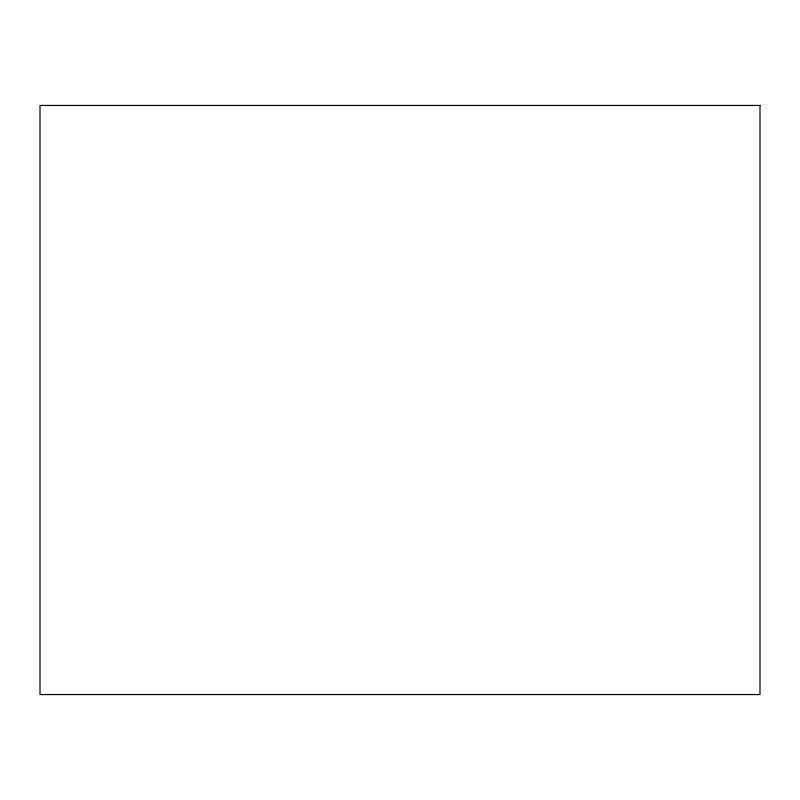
<?xml version="1.0" encoding="UTF-8"?>
<svg xmlns="http://www.w3.org/2000/svg" width="800" height="800" viewBox="0 0 800 800"><rect width="100%" height="100%" fill="white"/><g stroke="black" fill="none" stroke-linecap="round" stroke-linejoin="round"><path stroke-width="1.2" d="M760 105.45L40 105.45L40 694.55L760 694.55L760 105.45"/></g></svg>
